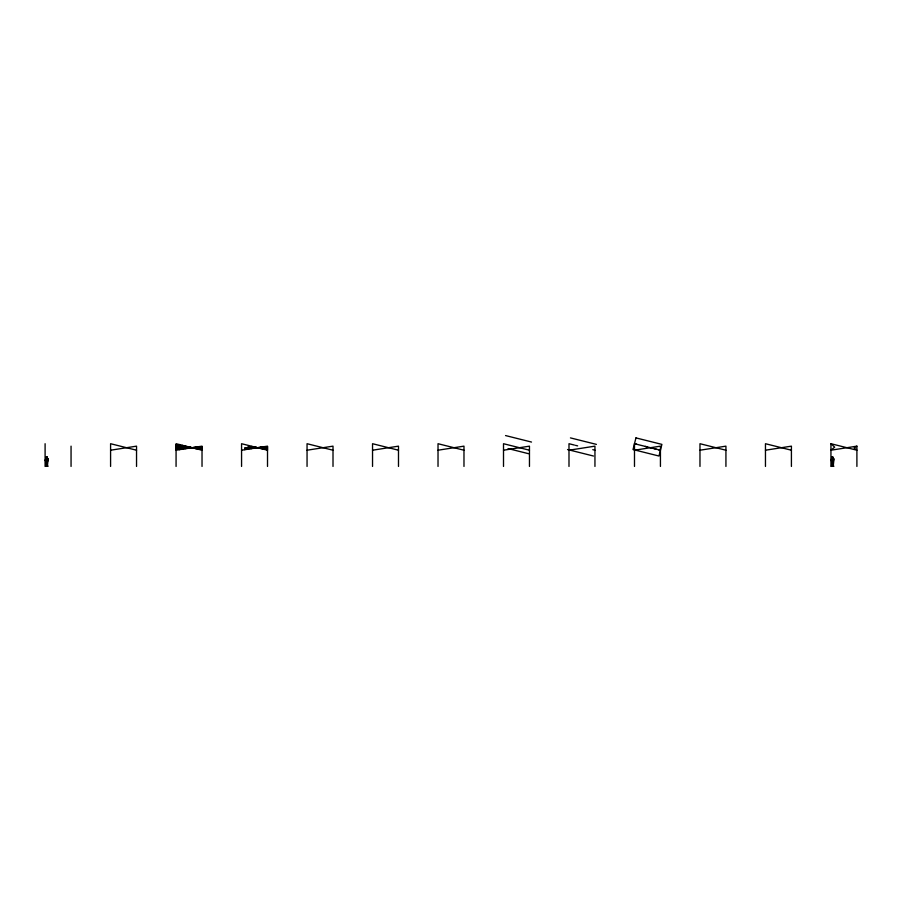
<?xml version="1.0" encoding="UTF-8"?>
<svg xmlns="http://www.w3.org/2000/svg" width="902" height="902" viewBox="0 0 902 902"><rect width="100%" height="100%" fill="white"/><g stroke="black" fill="none" stroke-linecap="round" stroke-linejoin="round"><path stroke-width="1.35" d="M832.151 456.818L832.185 458.284L833.29 458.554A2.909 2.841 -90 0 1 833.279 459.265L833.245 461.644L833.662 459.287M45.754 459.355L45.686 461.339L45.213 460.392M831.599 459.355L831.847 466.379L831.531 465.894M45.698 465.939L45.652 461.328M47.829 466.142C46.927 467.281 48.065 461.373 48.088 459.039A1.578 1.545 -90 0 0 47.896 458.622L47.445 458.554A2.909 2.841 -90 0 1 47.434 459.265L47.4 461.644L47.817 459.287M833.685 466.142C832.783 467.168 833.91 461.272 833.933 459.039A1.578 1.545 -90 0 0 833.741 458.622L833.144 458.261M47.118 466.052L46.735 462.196L46.419 465.815L45.574 466.131M46.791 457.957L46.137 457.122L47.039 456.762M831.994 457.494L832.884 456.762M832.749 463.797C831.915 459.569 833.065 466.762 831.418 466.131M46.994 457.675L46.949 458.419L46.34 457.9M46.239 461.531L46.318 458.216L46.419 460.922A1.376 1.342 -90 0 1 46.34 461.305L47.524 461.384M831.926 461.396L832.163 458.216L832.264 460.922A1.376 1.342 -90 0 1 832.185 461.305L833.268 461.362M47.051 457.585L46.881 456.762M831.08 459.986L831.712 458.532M47.084 457.393L46.149 457.438M47.851 466.221L47.254 466.086M832.929 457.393L832.963 458.216M833.696 466.221L833.098 466.086M45.213 460.212L45.867 458.532M47.332 460.313L47.705 458.408M833.177 460.313L833.549 458.408M831.058 460.392L831.7 461.204M856.9 466.435L856.9 446.152L854.126 447.978L856.9 450.211L830.945 443.716L830.945 466.435M856.9 446.152L830.945 450.211L834.677 447.144L830.945 443.716M110.585 450.211L136.54 446.152L136.54 466.435M176.07 450.211L202.025 446.152L202.025 466.435M241.567 450.211L267.511 446.152L267.511 466.435M307.052 450.211L333.007 446.152L333.007 466.435M372.537 450.211L398.492 446.152L398.492 466.435M438.022 450.211L463.978 446.152L463.978 466.435M503.508 450.211L529.463 446.152L529.463 466.435M568.993 450.211L594.948 446.152L594.948 466.435M634.489 450.211L660.433 446.152L660.433 466.435M699.975 450.211L725.93 446.152L725.93 466.435M765.46 450.211L791.415 446.152L791.415 466.435M176.07 449.399L202.025 446.659M244.803 449.061L267.511 446.659M176.07 448.587L202.025 447.166M244.803 448.407L267.511 447.166M176.07 447.775L202.025 447.674M267.511 447.674L244.803 447.764L244.803 449.703M248.05 447.268L267.511 448.181M176.07 446.964L202.025 448.181M267.511 448.689L248.05 446.783L248.05 449.196M176.07 446.152L202.025 448.689M251.297 446.783L267.511 449.196M176.07 445.34L202.025 449.196M634.489 466.435L634.489 443.716L660.433 450.211L658.28 449.67M267.511 449.703L251.297 446.467L251.297 448.689M176.07 444.528L202.025 449.703M725.93 450.211L699.975 443.716L699.975 466.435M634.489 443.716L636.643 444.258M645.302 446.422L647.467 446.964M650.703 447.775L652.868 448.317M653.95 448.587L656.115 449.128M570.447 437.898L596.402 444.382M574.405 445.069L568.993 443.716L568.993 466.435M575.487 445.34L577.652 445.881M592.783 449.67L594.948 450.211M567.538 449.546L593.493 456.029M505.548 435.565L531.503 442.059M529.463 450.211L503.508 443.716L503.508 466.435M508.097 448.576L528.595 453.706M463.978 450.211L438.022 443.716L438.022 466.435M398.492 450.211L372.537 443.716L372.537 466.435M333.007 450.211L307.052 443.716L307.052 466.435M267.511 450.211L241.567 443.716L241.567 466.435M202.025 450.211L176.07 443.716L176.07 466.435M136.54 450.211L110.585 443.716L110.585 466.435M791.415 450.211L765.46 443.716L765.46 466.435M832.783 464.135L832.873 466.052M832.828 464.507L832.771 463.651M264.275 446.659L264.275 449.399M261.028 447.166L261.028 448.587M254.533 446.964L254.533 448.181M198.79 446.659L198.79 449.399M195.542 447.166L195.542 448.587M189.048 446.964L189.048 448.181M185.812 446.152L185.812 448.689M182.565 445.34L182.565 449.196M179.318 444.528L179.318 449.703M71.055 446.152L71.055 466.435M45.1 443.716L45.1 466.435M635.944 437.898L633.024 449.546L658.979 456.029L661.899 444.382L635.944 437.898"/></g></svg>
